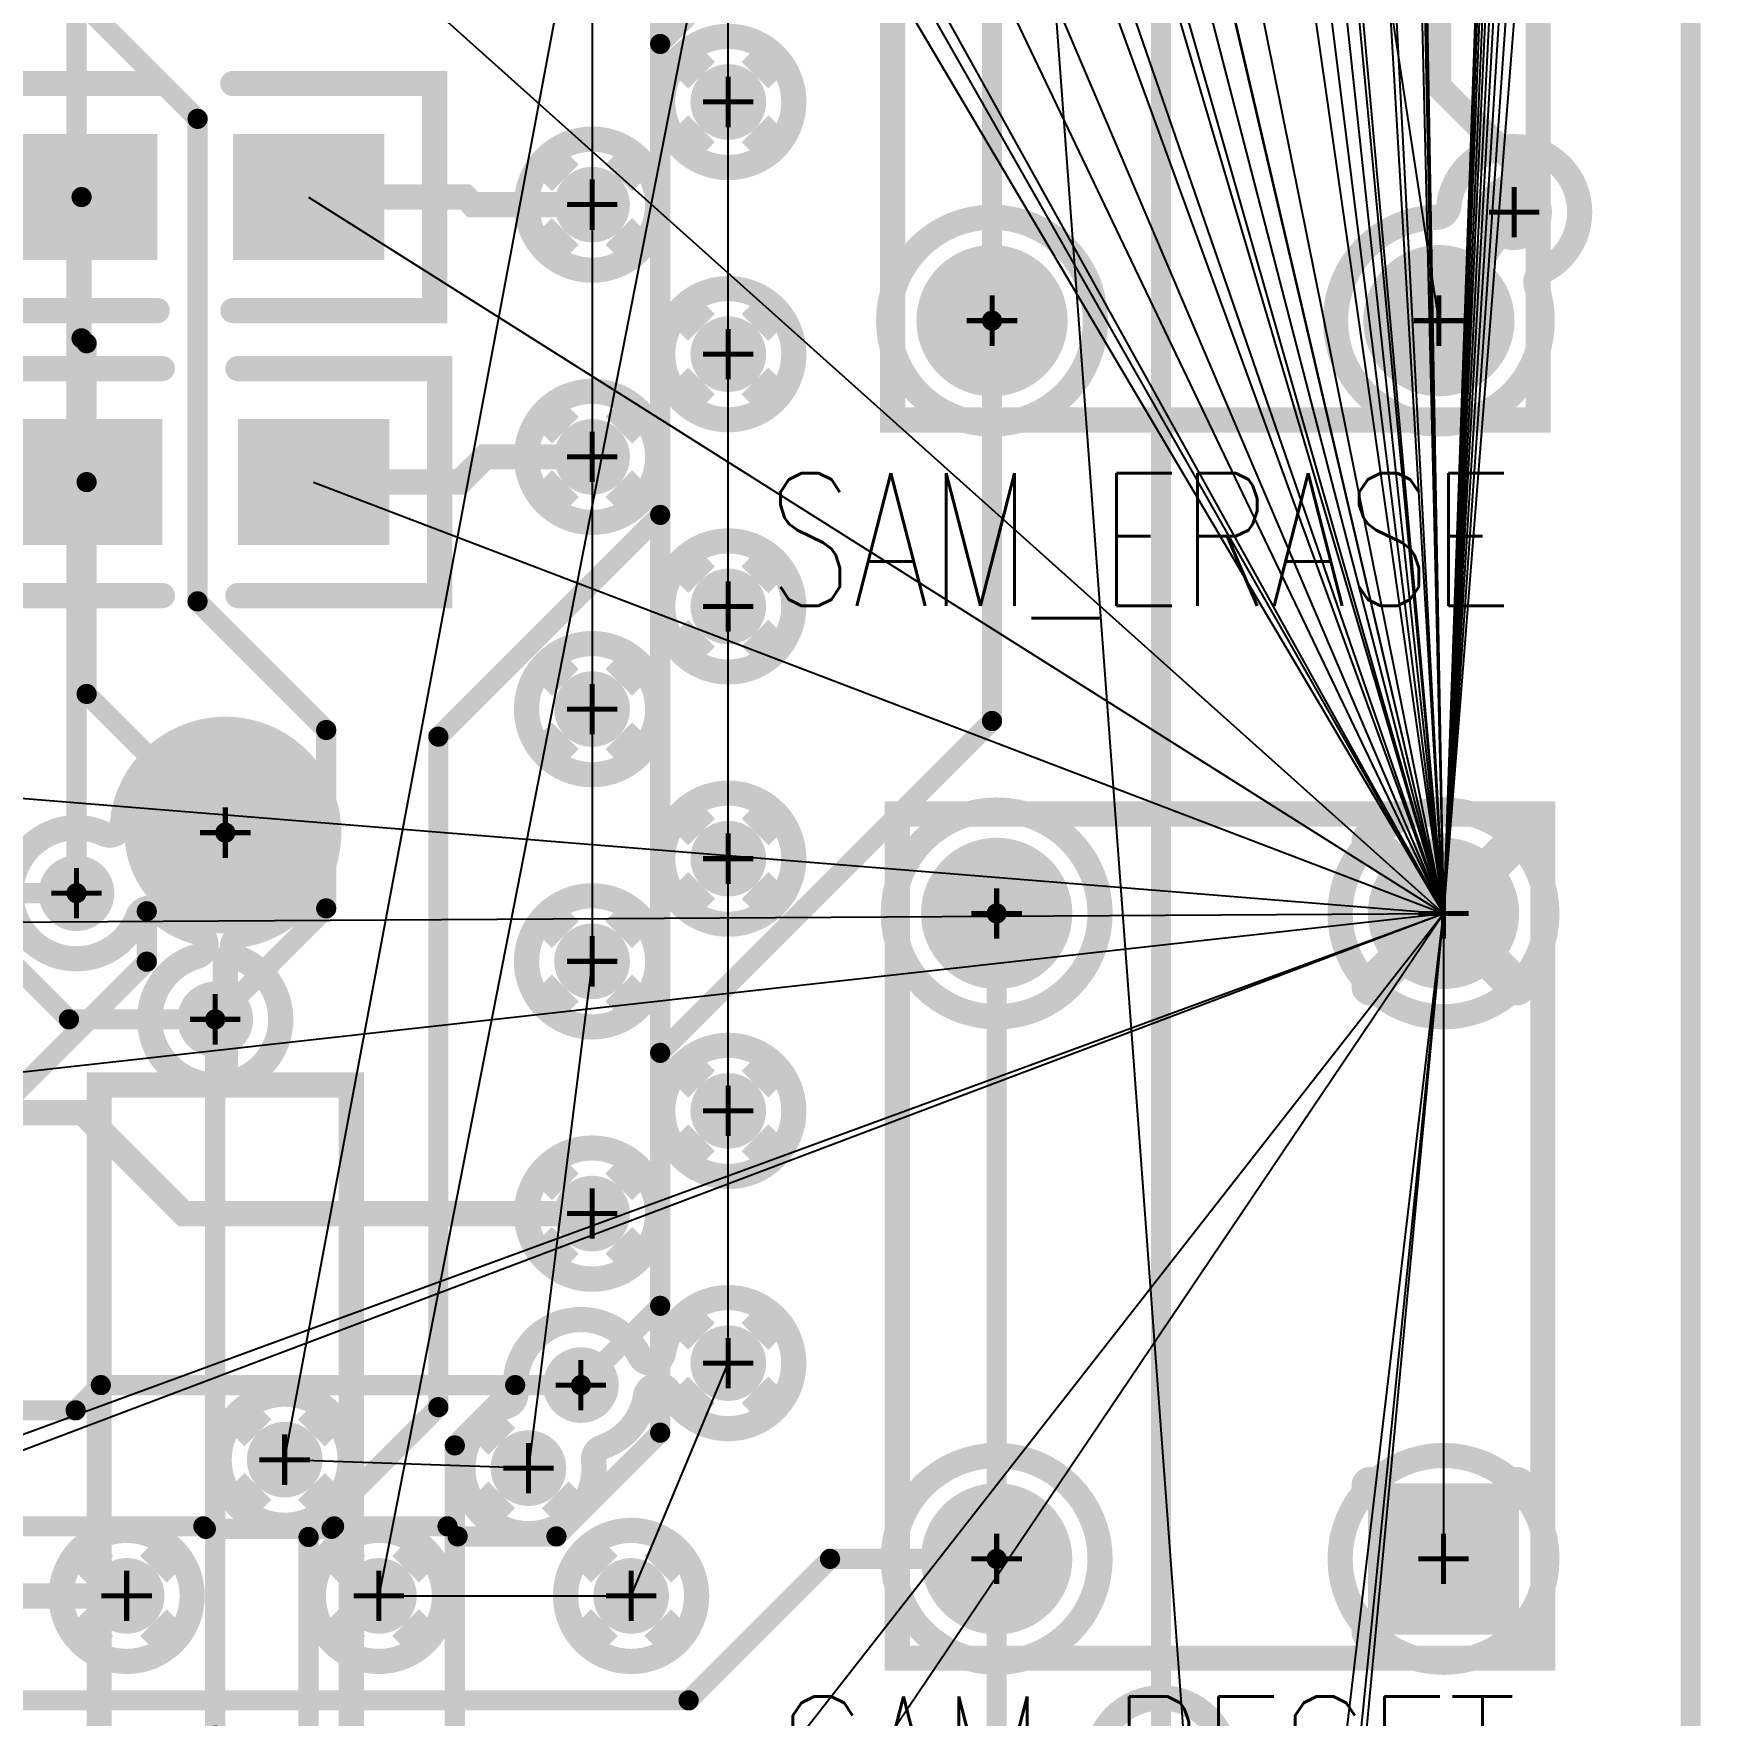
# Model space of a CAD drawing. Extents: x 17995 to 21002, y 17295 to 24095.
# Drawn here: x 19198 to 19864, y 18314 to 18981 of the extents above; entities that cross this region are included whole.
import ezdxf

# ---------------------------------------------------------------- set-up
doc = ezdxf.new("R2010")
doc.units = 0
for name, pattern in [('SIG_0', [2, 1, 1]), ('SIG_1', [2, 1, 1]), ('SIG_100', [2, 1, 1]), ('SIG_101', [2, 1, 1]), ('SIG_102', [2, 1, 1]), ('SIG_104', [2, 1, 1]), ('SIG_2', [2, 1, 1]), ('SIG_50', [2, 1, 1]), ('SIG_66', [2, 1, 1]), ('SIG_67', [2, 1, 1]), ('SIG_71', [2, 1, 1]), ('SIG_73', [2, 1, 1])]:
    doc.linetypes.add(name, pattern=pattern)
for name, color, linetype in [('DRIL_PLTE_THRU_01', 176, 'CONTINUOUS'), ('DRIL_PLTE_THRU_02', 96, 'CONTINUOUS'), ('DRIL_PLTE_THRU_04', 16, 'CONTINUOUS'), ('DRIL_SYMBOL', 183, 'CONTINUOUS'), ('LINK_00', 254, 'CONTINUOUS'), ('PADS_BOT', 1, 'CONTINUOUS'), ('PADS_INNER', 5, 'CONTINUOUS'), ('PADS_TOP', 5, 'CONTINUOUS'), ('PADS_XR_25', 253, 'CONTINUOUS'), ('PART_NAME_01', 254, 'CONTINUOUS'), ('PART_NAME_26', 254, 'CONTINUOUS'), ('PART_TOP_2DLINE_00', 254, 'CONTINUOUS'), ('PART_TOP_2DLINE_26', 254, 'CONTINUOUS'), ('POUR_PADTHERM_02', 3, 'CONTINUOUS'), ('POUR_VIATHERM_02', 3, 'CONTINUOUS'), ('POUR_VOID_02', 3, 'CONTINUOUS'), ('TRACE_01', 5, 'CONTINUOUS'), ('TRACE_04', 1, 'CONTINUOUS'), ('VIAPTS', 254, 'CONTINUOUS')]:
    doc.layers.add(name, color=color, linetype=linetype)
doc.styles.add('W10', font='simplex', dxfattribs={"width": 0.75})

# ---------------------------------------------------------------- blocks, each defined once
blk = doc.blocks.new('POUR_VOID_470')
at = {"layer": 'POUR_VOID_02', "const_width": 10}
blk.add_lwpolyline([(1280.95, 623.59, 0.365135), (1276.8, 618.67, 0.303939), (1279.9, 614.04, -5.886813), (1262.75, 614.97, 0.752598), (1262.73, 624.58, -0.108257), (1247.28, 632.9, 0.521103), (1239.34, 630.86, -2.557914), (1226.05, 663.53, 0.521104), (1233.16, 667.62, -2.031674)], format="xyb", close=True, dxfattribs=at)
blk = doc.blocks.new('POUR_VOID_469')
at = {"layer": 'POUR_VOID_02', "const_width": 10}
blk.add_lwpolyline([(1208.89, 361.42, 1), (1260.89, 361.42, 1)], format="xyb", close=True, dxfattribs=at)
blk = doc.blocks.new('POUR_VOID_468')
at = {"layer": 'POUR_VOID_02', "const_width": 10}
blk.add_lwpolyline([(1271.53, 415.42, 1), (1323.53, 415.42, 1)], format="xyb", close=True, dxfattribs=at)
blk = doc.blocks.new('POUR_VOID_466')
at = {"layer": 'POUR_VOID_02', "const_width": 10}
blk.add_lwpolyline([(1308.89, 361.42, 1), (1360.89, 361.42, 1)], format="xyb", close=True, dxfattribs=at)
blk = doc.blocks.new('POUR_VOID_458')
at = {"layer": 'POUR_VOID_02', "const_width": 10}
blk.add_lwpolyline([(1393.42, 912.99, 1), (1445.42, 912.99, 1)], format="xyb", close=True, dxfattribs=at)
blk = doc.blocks.new('POUR_VOID_457')
at = {"layer": 'POUR_VOID_02', "const_width": 10}
blk.add_lwpolyline([(1393.42, 812.99, 1), (1445.42, 812.99, 1)], format="xyb", close=True, dxfattribs=at)
blk = doc.blocks.new('POUR_VOID_456')
at = {"layer": 'POUR_VOID_02', "const_width": 10}
blk.add_lwpolyline([(1393.42, 712.99, 1), (1445.42, 712.99, 1)], format="xyb", close=True, dxfattribs=at)
blk = doc.blocks.new('POUR_VOID_455')
at = {"layer": 'POUR_VOID_02', "const_width": 10}
blk.add_lwpolyline([(1393.42, 612.99, 1), (1445.42, 612.99, 1)], format="xyb", close=True, dxfattribs=at)
blk = doc.blocks.new('POUR_VOID_454')
at = {"layer": 'POUR_VOID_02', "const_width": 10}
blk.add_lwpolyline([(1393.42, 512.99, 1), (1445.42, 512.99, 1)], format="xyb", close=True, dxfattribs=at)
blk = doc.blocks.new('POUR_VOID_443')
at = {"layer": 'POUR_VOID_02', "const_width": 10}
blk.add_lwpolyline([(1447.42, 953.7, 1), (1499.42, 953.7, 1)], format="xyb", close=True, dxfattribs=at)
blk = doc.blocks.new('POUR_VOID_442')
at = {"layer": 'POUR_VOID_02', "const_width": 10}
blk.add_lwpolyline([(1447.42, 853.7, 1), (1499.42, 853.7, 1)], format="xyb", close=True, dxfattribs=at)
blk = doc.blocks.new('POUR_VOID_441')
at = {"layer": 'POUR_VOID_02', "const_width": 10}
blk.add_lwpolyline([(1447.42, 753.7, 1), (1499.42, 753.7, 1)], format="xyb", close=True, dxfattribs=at)
blk = doc.blocks.new('POUR_VOID_440')
at = {"layer": 'POUR_VOID_02', "const_width": 10}
blk.add_lwpolyline([(1447.42, 653.7, 1), (1499.42, 653.7, 1)], format="xyb", close=True, dxfattribs=at)
blk = doc.blocks.new('POUR_VOID_439')
at = {"layer": 'POUR_VOID_02', "const_width": 10}
blk.add_lwpolyline([(1447.42, 553.7, 1), (1499.42, 553.7, 1)], format="xyb", close=True, dxfattribs=at)
blk = doc.blocks.new('POUR_VOID_438')
at = {"layer": 'POUR_VOID_02', "const_width": 10}
blk.add_lwpolyline([(1450.08, 442.23, 0.730379), (1440.66, 440.82, -0.277225), (1423.37, 420.38, 0.353356), (1420.01, 415.07, -0.028898), (1420.19, 412.08), (1420.19, 412.08, -1.946278), (1385.82, 436.69, 0.353356), (1389.17, 442, -0.028898), (1389, 445), (1389, 445, -0.794147), (1438.33, 456.47, 0.730381), (1447.75, 457.87, -6.417836)], format="xyb", close=True, dxfattribs=at)
blk = doc.blocks.new('POUR_VOID_436')
at = {"layer": 'POUR_VOID_02', "const_width": 10}
blk.add_lwpolyline([(1408.89, 361.42, 1), (1460.89, 361.42, 1)], format="xyb", close=True, dxfattribs=at)
blk = doc.blocks.new('POUR_VOID_425')
at = {"layer": 'POUR_VOID_02', "const_width": 10}
blk.add_lwpolyline([(1537, 867, 1), (1619, 867, 1)], format="xyb", close=True, dxfattribs=at)
blk = doc.blocks.new('POUR_VOID_424')
at = {"layer": 'POUR_VOID_02', "const_width": 10}
blk.add_lwpolyline([(1538.83, 632, 1), (1620.83, 632, 1)], format="xyb", close=True, dxfattribs=at)
blk = doc.blocks.new('POUR_VOID_423')
at = {"layer": 'POUR_VOID_02', "const_width": 10}
blk.add_lwpolyline([(1538.83, 376.09, 1), (1620.83, 376.09, 1)], format="xyb", close=True, dxfattribs=at)
blk = doc.blocks.new('POUR_VOID_422')
at = {"layer": 'POUR_VOID_02', "const_width": 10}
blk.add_lwpolyline([(1619, 295, 1), (1671, 295, 1)], format="xyb", close=True, dxfattribs=at)
blk = doc.blocks.new('POUR_VOID_408')
at = {"layer": 'POUR_VOID_02', "const_width": 10}
blk.add_lwpolyline([(1811, 910), (1811, 910, -0.286629), (1796.41, 886.64, 0.379841), (1793.88, 880.5, -3.075307), (1754.26, 907.99, 0.379841), (1759.12, 912.51, -0.952847)], format="xyb", close=True, dxfattribs=at)
blk = doc.blocks.new('POUR_VOID_407')
at = {"layer": 'POUR_VOID_02', "const_width": 10}
blk.add_lwpolyline([(1716, 632, 1), (1798, 632, 1)], format="xyb", close=True, dxfattribs=at)
blk = doc.blocks.new('POUR_VOID_406')
at = {"layer": 'POUR_VOID_02', "const_width": 10}
blk.add_lwpolyline([(1716, 376.09, 1), (1798, 376.09, 1)], format="xyb", close=True, dxfattribs=at)
blk = doc.blocks.new('POUR_OUTLINE_404')
for name in ['POUR_VOID_443', 'POUR_VOID_458', 'POUR_VOID_408', 'POUR_VOID_425', 'POUR_VOID_442', 'POUR_VOID_457', 'POUR_VOID_441', 'POUR_VOID_456', 'POUR_VOID_470', 'POUR_VOID_440', 'POUR_VOID_424', 'POUR_VOID_407', 'POUR_VOID_455', 'POUR_VOID_439', 'POUR_VOID_454', 'POUR_VOID_438', 'POUR_VOID_468', 'POUR_VOID_423', 'POUR_VOID_406', 'POUR_VOID_469', 'POUR_VOID_466', 'POUR_VOID_436', 'POUR_VOID_422']:
    blk.add_blockref(name, (0, 0))
blk = doc.blocks.new('POUR_VIATHERM_755')
at = {"layer": 'POUR_VIATHERM_02', "const_width": 15}
for points in [[(1455.03, 972.08), (1462.81, 964.3)], [(1491.8, 972.08), (1484.02, 964.3)], [(1455.03, 935.31), (1462.81, 943.09)], [(1491.8, 935.31), (1484.02, 943.09)]]:
    blk.add_lwpolyline(points, dxfattribs=at)
blk = doc.blocks.new('POUR_VIATHERM_756')
at = {"layer": 'POUR_VIATHERM_02', "const_width": 15}
for points in [[(1455.03, 872.08), (1462.81, 864.3)], [(1491.8, 872.08), (1484.02, 864.3)], [(1455.03, 835.31), (1462.81, 843.09)], [(1491.8, 835.31), (1484.02, 843.09)]]:
    blk.add_lwpolyline(points, dxfattribs=at)
blk = doc.blocks.new('POUR_VIATHERM_757')
at = {"layer": 'POUR_VIATHERM_02', "const_width": 15}
for points in [[(1455.03, 772.08), (1462.81, 764.3)], [(1491.8, 772.08), (1484.02, 764.3)], [(1455.03, 735.31), (1462.81, 743.09)], [(1491.8, 735.31), (1484.02, 743.09)]]:
    blk.add_lwpolyline(points, dxfattribs=at)
blk = doc.blocks.new('POUR_VIATHERM_758')
at = {"layer": 'POUR_VIATHERM_02', "const_width": 15}
for points in [[(1455.03, 672.08), (1462.81, 664.3)], [(1491.8, 672.08), (1484.02, 664.3)], [(1455.03, 635.31), (1462.81, 643.09)], [(1491.8, 635.31), (1484.02, 643.09)]]:
    blk.add_lwpolyline(points, dxfattribs=at)
blk = doc.blocks.new('POUR_VIATHERM_759')
at = {"layer": 'POUR_VIATHERM_02', "const_width": 15}
for points in [[(1455.03, 572.08), (1462.81, 564.3)], [(1491.8, 572.08), (1484.02, 564.3)], [(1455.03, 535.31), (1462.81, 543.09)], [(1491.8, 535.31), (1484.02, 543.09)]]:
    blk.add_lwpolyline(points, dxfattribs=at)
blk = doc.blocks.new('POUR_VIATHERM_760')
at = {"layer": 'POUR_VIATHERM_02', "const_width": 15}
for points in [[(1455.03, 472.08), (1462.81, 464.3)], [(1491.8, 472.08), (1484.02, 464.3)], [(1455.03, 435.31), (1462.81, 443.09)], [(1491.8, 435.31), (1484.02, 443.09)]]:
    blk.add_lwpolyline(points, dxfattribs=at)
blk = doc.blocks.new('POUR_VIATHERM_761')
at = {"layer": 'POUR_VIATHERM_02', "const_width": 15}
for points in [[(1416.5, 379.8), (1424.28, 372.02)], [(1453.27, 379.8), (1445.5, 372.02)], [(1416.5, 343.03), (1424.28, 350.81)], [(1453.27, 343.03), (1445.5, 350.81)]]:
    blk.add_lwpolyline(points, dxfattribs=at)
blk = doc.blocks.new('POUR_VIATHERM_762')
at = {"layer": 'POUR_VIATHERM_02', "const_width": 15}
for points in [[(1316.5, 379.8), (1324.28, 372.02)], [(1353.27, 379.8), (1345.5, 372.02)], [(1316.5, 343.03), (1324.28, 350.81)], [(1353.27, 343.03), (1345.5, 350.81)]]:
    blk.add_lwpolyline(points, dxfattribs=at)
blk = doc.blocks.new('POUR_VIATHERM_766')
at = {"layer": 'POUR_VIATHERM_02', "const_width": 15}
for points in [[(1279.14, 433.8), (1286.92, 426.02)], [(1315.91, 433.8), (1308.13, 426.02)], [(1279.14, 397.03), (1286.92, 404.81)], [(1315.91, 397.03), (1308.13, 404.81)]]:
    blk.add_lwpolyline(points, dxfattribs=at)
blk = doc.blocks.new('POUR_VIATHERM_767')
at = {"layer": 'POUR_VIATHERM_02', "const_width": 15}
for points in [[(1375.8, 430.46), (1383.58, 422.68)], [(1375.8, 393.69), (1383.58, 401.47)], [(1412.57, 393.69), (1404.79, 401.47)]]:
    blk.add_lwpolyline(points, dxfattribs=at)
blk = doc.blocks.new('POUR_VIATHERM_768')
at = {"layer": 'POUR_VIATHERM_02', "const_width": 15}
for points in [[(1401.03, 631.38), (1408.81, 623.6)], [(1437.8, 631.38), (1430.02, 623.6)], [(1401.03, 594.61), (1408.81, 602.39)], [(1437.8, 594.61), (1430.02, 602.39)]]:
    blk.add_lwpolyline(points, dxfattribs=at)
blk = doc.blocks.new('POUR_VIATHERM_769')
at = {"layer": 'POUR_VIATHERM_02', "const_width": 15}
for points in [[(1401.03, 731.38), (1408.81, 723.6)], [(1437.8, 731.38), (1430.02, 723.6)], [(1401.03, 694.61), (1408.81, 702.39)], [(1437.8, 694.61), (1430.02, 702.39)]]:
    blk.add_lwpolyline(points, dxfattribs=at)
blk = doc.blocks.new('POUR_VIATHERM_801')
at = {"layer": 'POUR_VIATHERM_02', "const_width": 15}
for points in [[(1401.03, 931.38), (1408.81, 923.6)], [(1437.8, 931.38), (1430.02, 923.6)], [(1401.03, 894.61), (1408.81, 902.39)], [(1437.8, 894.61), (1430.02, 902.39)]]:
    blk.add_lwpolyline(points, dxfattribs=at)
blk = doc.blocks.new('POUR_VIATHERM_805')
at = {"layer": 'POUR_VIATHERM_02', "const_width": 15}
for points in [[(1401.03, 831.38), (1408.81, 823.6)], [(1437.8, 831.38), (1430.02, 823.6)], [(1401.03, 794.61), (1408.81, 802.39)], [(1437.8, 794.61), (1430.02, 802.39)]]:
    blk.add_lwpolyline(points, dxfattribs=at)
blk = doc.blocks.new('POUR_PADTHERM_812')
at = {"layer": 'POUR_PADTHERM_02', "const_width": 7.5}
for points in [[(1725.36, 658.34), (1733.14, 650.56, 1), (1738.44, 655.86), (1730.66, 663.64, 1), (1725.36, 658.34)], [(1783.34, 663.64), (1775.56, 655.86, 1), (1780.86, 650.56), (1788.64, 658.34, 1), (1783.34, 663.64)], [(1730.66, 600.36), (1738.44, 608.14, 1), (1733.14, 613.44), (1725.36, 605.66, 1), (1730.66, 600.36)], [(1788.64, 605.66), (1780.86, 613.44, 1), (1775.56, 608.14), (1783.34, 600.36, 1), (1788.64, 605.66)]]:
    blk.add_lwpolyline(points, format="xyb", dxfattribs=at)
blk = doc.blocks.new('POUR_PADTHERM_830')
at = {"layer": 'POUR_PADTHERM_02', "const_width": 7.5}
for points in [[(1725.36, 402.43), (1733.14, 394.66, 1), (1738.44, 399.96), (1730.66, 407.74, 1), (1725.36, 402.43)], [(1783.34, 407.74), (1775.56, 399.96, 1), (1780.86, 394.66), (1788.64, 402.43, 1), (1783.34, 407.74)], [(1730.66, 344.45), (1738.44, 352.23, 1), (1733.14, 357.53), (1725.36, 349.75, 1), (1730.66, 344.45)], [(1788.64, 349.75), (1780.86, 357.53, 1), (1775.56, 352.23), (1783.34, 344.45, 1), (1788.64, 349.75)]]:
    blk.add_lwpolyline(points, format="xyb", dxfattribs=at)
blk = doc.blocks.new('POUR_VIATHERM_831')
at = {"layer": 'POUR_VIATHERM_02', "const_width": 15}
for points in [[(1401.03, 531.38), (1408.81, 523.6)], [(1437.8, 531.38), (1430.02, 523.6)], [(1401.03, 494.61), (1408.81, 502.39)], [(1437.8, 494.61), (1430.02, 502.39)]]:
    blk.add_lwpolyline(points, dxfattribs=at)
blk = doc.blocks.new('POUR_VIATHERM_832')
at = {"layer": 'POUR_VIATHERM_02', "const_width": 15}
for points in [[(1216.5, 379.8), (1224.28, 372.02)], [(1253.27, 379.8), (1245.5, 372.02)], [(1216.5, 343.03), (1224.28, 350.81)], [(1253.27, 343.03), (1245.5, 350.81)]]:
    blk.add_lwpolyline(points, dxfattribs=at)
blk = doc.blocks.new('POUR_HEADER_0')
for name in ['POUR_OUTLINE_404', 'POUR_VIATHERM_755', 'POUR_VIATHERM_801', 'POUR_VIATHERM_756', 'POUR_VIATHERM_805', 'POUR_VIATHERM_757', 'POUR_VIATHERM_769', 'POUR_VIATHERM_758', 'POUR_PADTHERM_812', 'POUR_VIATHERM_768', 'POUR_VIATHERM_759', 'POUR_VIATHERM_831', 'POUR_VIATHERM_760', 'POUR_VIATHERM_766', 'POUR_VIATHERM_767', 'POUR_PADTHERM_830', 'POUR_VIATHERM_832', 'POUR_VIATHERM_762', 'POUR_VIATHERM_761']:
    blk.add_blockref(name, (-20, -5683))
blk = doc.blocks.new('SMOOTH_10')
at = {"const_width": 5}
blk.add_lwpolyline([(-2.5, 0, 1), (2.5, 0, 1)], format="xyb", close=True, dxfattribs=at)
blk = doc.blocks.new('PART_BODY_TOP_10')
at = {"layer": 'PART_TOP_2DLINE_26', "const_width": 10}
blk.add_lwpolyline([(-39.37, 295.28), (216.54, 295.28), (216.54, -39.37), (-39.37, -39.37)], close=True, dxfattribs=at)
at = {"layer": 'PART_TOP_2DLINE_26'}
for p in [(-39.37, 295.28), (216.54, 295.28), (-39.37, -39.37), (216.54, -39.37)]:
    blk.add_blockref('SMOOTH_10', p, dxfattribs=at)
blk = doc.blocks.new('DRIL_SYMBOL_35')
at = {"layer": 'DRIL_SYMBOL', "const_width": 2}
for points in [[(0, -10), (0, 10)], [(-10, 0), (10, 0)]]:
    blk.add_lwpolyline(points, dxfattribs=at)
blk = doc.blocks.new('DRIL_HOLE_35')
at = {"const_width": 17.5}
blk.add_lwpolyline([(-8.75, 0, 1), (8.75, 0, 1)], format="xyb", close=True, dxfattribs=at)
blk.add_blockref('DRIL_SYMBOL_35', (0, 0))
blk = doc.blocks.new('PAD_2')
at = {"const_width": 30}
blk.add_lwpolyline([(0, -15, 1), (0, 15, 1)], format="xyb", close=True, dxfattribs=at)
blk = doc.blocks.new('STK_TOP_9')
at = {"layer": 'DRIL_PLTE_THRU_01'}
blk.add_blockref('DRIL_HOLE_35', (0, 0), dxfattribs=at)
at = {"layer": 'DRIL_PLTE_THRU_02'}
blk.add_blockref('DRIL_HOLE_35', (0, 0), dxfattribs=at)
at = {"layer": 'DRIL_PLTE_THRU_04'}
blk.add_blockref('DRIL_HOLE_35', (0, 0), dxfattribs=at)
at = {"layer": 'PADS_BOT'}
blk.add_blockref('PAD_2', (0, 0), dxfattribs=at)
at = {"layer": 'PADS_INNER'}
blk.add_blockref('PAD_2', (0, 0), dxfattribs=at)
at = {"layer": 'PADS_TOP'}
blk.add_blockref('PAD_2', (0, 0), dxfattribs=at)
blk = doc.blocks.new('PAD_3')
at = {"const_width": 60}
blk.add_lwpolyline([(-30, 0), (30, 0)], dxfattribs=at)
blk = doc.blocks.new('STK_TOP_10')
at = {"layer": 'DRIL_PLTE_THRU_01'}
blk.add_blockref('DRIL_HOLE_35', (0, 0), dxfattribs=at)
at = {"layer": 'DRIL_PLTE_THRU_02'}
blk.add_blockref('DRIL_HOLE_35', (0, 0), dxfattribs=at)
at = {"layer": 'DRIL_PLTE_THRU_04'}
blk.add_blockref('DRIL_HOLE_35', (0, 0), dxfattribs=at)
at = {"layer": 'PADS_BOT'}
blk.add_blockref('PAD_2', (0, 0), dxfattribs=at)
at = {"layer": 'PADS_INNER'}
blk.add_blockref('PAD_2', (0, 0), dxfattribs=at)
at = {"layer": 'PADS_TOP'}
blk.add_blockref('PAD_3', (0, 0), dxfattribs=at)
blk = doc.blocks.new('SYM_TOP_12')
for name, p in [('PART_BODY_TOP_10', (0, 0)), ('STK_TOP_10', (0, 255.91)), ('STK_TOP_9', (177.17, 255.91)), ('STK_TOP_9', (0, 0)), ('STK_TOP_9', (177.17, 0))]:
    blk.add_blockref(name, p)
blk = doc.blocks.new('PART_TOP_1')
blk.add_blockref('SYM_TOP_12', (0, 0))
at = {"layer": 'PART_NAME_26', "style": 'W10', "width": 0.75}
blk.add_text('SAM_RESET', height=52.5, rotation=180, dxfattribs=at).set_placement((263, 363))
blk = doc.blocks.new('PART_TOP_2')
blk.add_blockref('SYM_TOP_12', (0, 0))
at = {"layer": 'PART_NAME_26', "style": 'W10', "width": 0.75}
blk.add_text('SAM_ERASE', height=52.5, dxfattribs=at).set_placement((-89, -113))
blk = doc.blocks.new('PART_BODY_TOP_1')
at = {"layer": 'PART_TOP_2DLINE_26', "const_width": 10}
for points in [[(-15, 45), (-95, 45), (-95, -45), (-15, -45)], [(15, 45), (95, 45), (95, -45), (15, -45)]]:
    blk.add_lwpolyline(points, dxfattribs=at)
at = {"layer": 'PART_TOP_2DLINE_26'}
for p in [(-95, 45), (-15, 45), (15, 45), (95, 45), (-95, -45), (-15, -45), (15, -45), (95, -45)]:
    blk.add_blockref('SMOOTH_10', p, dxfattribs=at)
blk = doc.blocks.new('DRIL_HOLE_0')
blk.add_lwpolyline([(0, 0, 1), (0, 0, 1)], format="xyb", close=True)
blk = doc.blocks.new('PAD_0')
blk.add_lwpolyline([(0, 0, 1), (0, 0, 1)], format="xyb", close=True)
blk = doc.blocks.new('PAD_4')
at = {"const_width": 50}
blk.add_lwpolyline([(-30, 0), (30, 0)], dxfattribs=at)
blk = doc.blocks.new('STK_TOP_4')
at = {"layer": 'DRIL_PLTE_THRU_01'}
blk.add_blockref('DRIL_HOLE_0', (0, 0), dxfattribs=at)
at = {"layer": 'DRIL_PLTE_THRU_02'}
blk.add_blockref('DRIL_HOLE_0', (0, 0), dxfattribs=at)
at = {"layer": 'DRIL_PLTE_THRU_04'}
blk.add_blockref('DRIL_HOLE_0', (0, 0), dxfattribs=at)
at = {"layer": 'PADS_BOT'}
blk.add_blockref('PAD_0', (0, 0), dxfattribs=at)
at = {"layer": 'PADS_INNER'}
blk.add_blockref('PAD_0', (0, 0), dxfattribs=at)
at = {"layer": 'PADS_TOP'}
blk.add_blockref('PAD_4', (0, 0), dxfattribs=at)
blk = doc.blocks.new('SYM_TOP_3')
for name, p in [('PART_BODY_TOP_1', (0, 0)), ('STK_TOP_4', (-45, 0)), ('STK_TOP_4', (45, 0))]:
    blk.add_blockref(name, p)
blk = doc.blocks.new('PART_TOP_17')
blk.add_blockref('SYM_TOP_3', (0, 0))
at = {"layer": 'PART_NAME_26', "style": 'W10', "width": 0.75}
blk.add_text('C13', height=70, dxfattribs=at).set_placement((-239, -38))
blk = doc.blocks.new('PART_TOP_33')
blk.add_blockref('SYM_TOP_3', (0, 0))
at = {"layer": 'PART_NAME_26', "style": 'W10', "width": 0.75}
blk.add_text('C14', height=70, dxfattribs=at).set_placement((-237, -40))
blk = doc.blocks.new('PART_BODY_TOP_16')
at = {"layer": 'PART_TOP_2DLINE_00', "const_width": 10}
blk.add_lwpolyline([(100, -50), (100, 50), (400, 50), (400, -50)], close=True, dxfattribs=at)
for points in [[(100, 0), (50, 0)], [(400, 0), (450, 0)]]:
    blk.add_lwpolyline(points, dxfattribs=at)
at = {"layer": 'PART_TOP_2DLINE_00'}
for p in [(100, 50), (400, 50), (50, 0), (100, 0), (400, 0), (450, 0), (100, -50), (400, -50)]:
    blk.add_blockref('SMOOTH_10', p, dxfattribs=at)
blk = doc.blocks.new('DRIL_SYMBOL_37')
at = {"layer": 'DRIL_SYMBOL', "const_width": 2}
for points in [[(0, -10), (0, 10)], [(-10, 0), (10, 0)]]:
    blk.add_lwpolyline(points, dxfattribs=at)
blk = doc.blocks.new('DRIL_HOLE_37')
at = {"const_width": 18.5}
blk.add_lwpolyline([(-9.25, 0, 1), (9.25, 0, 1)], format="xyb", close=True, dxfattribs=at)
blk.add_blockref('DRIL_SYMBOL_37', (0, 0))
blk = doc.blocks.new('PAD_9')
at = {"const_width": 40}
blk.add_lwpolyline([(0, -20, 1), (0, 20, 1)], format="xyb", close=True, dxfattribs=at)
blk = doc.blocks.new('STK_TOP_5')
at = {"layer": 'DRIL_PLTE_THRU_01'}
blk.add_blockref('DRIL_HOLE_37', (0, 0), dxfattribs=at)
at = {"layer": 'DRIL_PLTE_THRU_02'}
blk.add_blockref('DRIL_HOLE_37', (0, 0), dxfattribs=at)
at = {"layer": 'DRIL_PLTE_THRU_04'}
blk.add_blockref('DRIL_HOLE_37', (0, 0), dxfattribs=at)
at = {"layer": 'PADS_BOT'}
blk.add_blockref('PAD_2', (0, 0), dxfattribs=at)
at = {"layer": 'PADS_INNER'}
blk.add_blockref('PAD_2', (0, 0), dxfattribs=at)
at = {"layer": 'PADS_TOP'}
blk.add_blockref('PAD_2', (0, 0), dxfattribs=at)
at = {"layer": 'PADS_XR_25'}
blk.add_blockref('PAD_9', (0, 0), dxfattribs=at)
blk = doc.blocks.new('SYM_TOP_18')
for name, p in [('PART_BODY_TOP_16', (0, 0)), ('STK_TOP_5', (0, 0)), ('STK_TOP_5', (500, 0))]:
    blk.add_blockref(name, p)
blk = doc.blocks.new('PART_TOP_36')
blk.add_blockref('SYM_TOP_18', (0, 0))
at = {"layer": 'PART_NAME_01', "style": 'W10', "width": 0.75}
blk.add_text('L1', height=70, dxfattribs=at).set_placement((230, 108))
blk = doc.blocks.new('SMOOTH_8')
at = {"const_width": 4}
blk.add_lwpolyline([(-2, 0, 1), (2, 0, 1)], format="xyb", close=True, dxfattribs=at)
blk = doc.blocks.new('TRACE_742')
at = {"layer": 'TRACE_01', "linetype": 'SIG_0', "const_width": 8}
blk.add_lwpolyline([(18985.39, 18388.42), (19004.21, 18388.42), (19024, 18395), (19047.14, 18395), (19053.14, 18389), (19265.28, 18389), (19266.28, 18388), (19316.13, 18388), (19317.13, 18389), (19362.1, 18389), (19366.1, 18385), (19405.29, 18385), (19446.42, 18426.12), (19446.42, 19185.58)], dxfattribs=at)
at = {"layer": 'TRACE_01'}
for p in [(19446.42, 18426.12), (19265.28, 18389), (19266.28, 18388), (19316.13, 18388), (19317.13, 18389), (19362.1, 18389), (19366.1, 18385), (19405.29, 18385)]:
    blk.add_blockref('SMOOTH_8', p, dxfattribs=at)
blk = doc.blocks.new('TRACE_36')
at = {"layer": 'TRACE_01', "linetype": 'SIG_1', "const_width": 10}
blk.add_lwpolyline([(19307, 18916), (19369.2, 18916), (19372.21, 18912.99), (19419.42, 18912.99)], dxfattribs=at)
at = {"layer": 'TRACE_01'}
for p in [(19307, 18916), (19369.2, 18916), (19372.21, 18912.99), (19419.42, 18912.99)]:
    blk.add_blockref('SMOOTH_10', p, dxfattribs=at)
blk = doc.blocks.new('TRACE_40')
at = {"layer": 'TRACE_01', "linetype": 'SIG_1', "const_width": 10}
blk.add_lwpolyline([(19309, 18803), (19367, 18803), (19376.99, 18812.99), (19419.42, 18812.99)], dxfattribs=at)
at = {"layer": 'TRACE_01'}
for p in [(19376.99, 18812.99), (19419.42, 18812.99), (19309, 18803), (19367, 18803)]:
    blk.add_blockref('SMOOTH_10', p, dxfattribs=at)
blk = doc.blocks.new('TRACE_326')
at = {"layer": 'TRACE_01', "linetype": 'SIG_1', "const_width": 10}
blk.add_lwpolyline([(18985.39, 18545.9), (19016.01, 18545.9), (19023.11, 18553), (19217.5, 18553), (19257.51, 18512.99), (19419.42, 18512.99)], dxfattribs=at)
at = {"layer": 'TRACE_01'}
for p in [(19023.11, 18553), (19217.5, 18553), (18985.39, 18545.9), (19016.01, 18545.9), (19257.51, 18512.99), (19419.42, 18512.99)]:
    blk.add_blockref('SMOOTH_10', p, dxfattribs=at)
blk = doc.blocks.new('TRACE_398')
at = {"layer": 'TRACE_01', "linetype": 'SIG_1', "const_width": 10}
blk.add_lwpolyline([(18985.39, 18349.05), (19015.71, 18349.05), (19023.76, 18341), (19061.32, 18341), (19081.74, 18361.42), (19234.89, 18361.42)], dxfattribs=at)
at = {"layer": 'TRACE_01'}
for p in [(19081.74, 18361.42), (19234.89, 18361.42), (18985.39, 18349.05), (19015.71, 18349.05), (19023.76, 18341), (19061.32, 18341)]:
    blk.add_blockref('SMOOTH_10', p, dxfattribs=at)
blk = doc.blocks.new('TRACE_300')
at = {"layer": 'TRACE_01', "linetype": 'SIG_2', "const_width": 8}
blk.add_lwpolyline([(18985.39, 18329.36), (19008.03, 18329.36), (19077.39, 18260), (19234.57, 18260), (19314, 18180.57), (19314, 18098)], dxfattribs=at)
at = {"layer": 'TRACE_01'}
for p in [(18985.39, 18329.36), (19008.03, 18329.36), (19077.39, 18260), (19234.57, 18260), (19314, 18180.57), (19314, 18098)]:
    blk.add_blockref('SMOOTH_8', p, dxfattribs=at)
blk = doc.blocks.new('TRACE_490')
at = {"layer": 'TRACE_01', "linetype": 'SIG_50', "const_width": 8}
blk.add_lwpolyline([(19095, 18320), (19457.7, 18320), (19513.79, 18376.09), (19579.83, 18376.09)], dxfattribs=at)
at = {"layer": 'TRACE_01'}
for p in [(19513.79, 18376.09), (19579.83, 18376.09), (19095, 18320), (19457.7, 18320)]:
    blk.add_blockref('SMOOTH_8', p, dxfattribs=at)
blk = doc.blocks.new('TRACE_774')
at = {"layer": 'TRACE_04', "linetype": 'SIG_50', "const_width": 8}
blk.add_lwpolyline([(19638, 18049), (19579.83, 18107.17), (19579.83, 18376.09)], dxfattribs=at)
at = {"layer": 'TRACE_04'}
for p in [(19579.83, 18376.09), (19579.83, 18107.17), (19638, 18049)]:
    blk.add_blockref('SMOOTH_8', p, dxfattribs=at)
blk = doc.blocks.new('TRACE_762')
at = {"layer": 'TRACE_04', "linetype": 'SIG_50', "const_width": 8}
blk.add_lwpolyline([(19579.83, 18376.09), (19579.83, 18632)], dxfattribs=at)
at = {"layer": 'TRACE_04'}
for p in [(19579.83, 18632), (19579.83, 18376.09)]:
    blk.add_blockref('SMOOTH_8', p, dxfattribs=at)
blk = doc.blocks.new('TRACE_102')
at = {"layer": 'TRACE_01', "linetype": 'SIG_66', "const_width": 10}
blk.add_lwpolyline([(19755.17, 18867), (19785, 18910)], dxfattribs=at)
at = {"layer": 'TRACE_01'}
for p in [(19785, 18910), (19755.17, 18867)]:
    blk.add_blockref('SMOOTH_10', p, dxfattribs=at)
blk = doc.blocks.new('TRACE_748')
at = {"layer": 'TRACE_01', "linetype": 'SIG_66', "const_width": 10}
blk.add_lwpolyline([(19755.17, 19122.91), (19755.17, 18959.83), (19785, 18930), (19785, 18910)], dxfattribs=at)
at = {"layer": 'TRACE_01'}
for p in [(19755.17, 19122.91), (19755.17, 18959.83), (19785, 18930), (19785, 18910)]:
    blk.add_blockref('SMOOTH_10', p, dxfattribs=at)
blk = doc.blocks.new('TRACE_1294')
at = {"layer": 'TRACE_04', "linetype": 'SIG_67', "const_width": 8}
blk.add_lwpolyline([(19645, 18295), (19645, 20115)], dxfattribs=at)
blk = doc.blocks.new('TRACE_1290')
at = {"layer": 'TRACE_04', "linetype": 'SIG_71', "const_width": 8}
blk.add_lwpolyline([(19855, 17750), (19855, 20145), (19860, 20150), (19860, 22545)], dxfattribs=at)
blk = doc.blocks.new('TRACE_676')
at = {"layer": 'TRACE_01', "linetype": 'SIG_73', "const_width": 8}
blk.add_lwpolyline([(18946.85, 18634.69), (18956.16, 18644), (19140, 18644), (19144, 18640), (19215, 18640)], dxfattribs=at)
at = {"layer": 'TRACE_01'}
for p in [(18956.16, 18644), (19140, 18644), (19144, 18640), (19215, 18640), (18946.85, 18634.69)]:
    blk.add_blockref('SMOOTH_8', p, dxfattribs=at)
blk = doc.blocks.new('TRACE_904')
at = {"layer": 'TRACE_04', "linetype": 'SIG_73', "const_width": 8}
blk.add_lwpolyline([(19215, 18640), (19215, 19077), (19205, 19087), (19205, 19685)], dxfattribs=at)
at = {"layer": 'TRACE_04'}
blk.add_blockref('SMOOTH_8', (19215, 18640), dxfattribs=at)
blk = doc.blocks.new('TRACE_756')
at = {"layer": 'TRACE_04', "linetype": 'SIG_100', "const_width": 8}
blk.add_lwpolyline([(19307, 18269.35), (19307, 18384.79), (19358.47, 18436.26), (19358.47, 18702.05), (19446.42, 18789.99), (19446.42, 18976.7), (19519, 19049.28), (19519, 19211.95), (19616, 19308.95)], dxfattribs=at)
at = {"layer": 'TRACE_04'}
for p in [(19446.42, 18976.7), (19446.42, 18789.99), (19358.47, 18702.05), (19358.47, 18436.26), (19307, 18384.79)]:
    blk.add_blockref('SMOOTH_8', p, dxfattribs=at)
blk = doc.blocks.new('TRACE_154')
at = {"layer": 'TRACE_01', "linetype": 'SIG_101', "const_width": 8}
blk.add_lwpolyline([(19270, 18590), (19314, 18634), (19314, 18704.71)], dxfattribs=at)
at = {"layer": 'TRACE_01'}
for p in [(19314, 18704.71), (19314, 18634), (19270, 18590)]:
    blk.add_blockref('SMOOTH_8', p, dxfattribs=at)
blk = doc.blocks.new('TRACE_780')
at = {"layer": 'TRACE_04', "linetype": 'SIG_101', "const_width": 8}
blk.add_lwpolyline([(19274, 18164), (19274, 18302), (19270, 18306), (19270, 18590)], dxfattribs=at)
at = {"layer": 'TRACE_04'}
for p in [(19270, 18590), (19270, 18306), (19274, 18302), (19274, 18164)]:
    blk.add_blockref('SMOOTH_8', p, dxfattribs=at)
blk = doc.blocks.new('TRACE_136')
at = {"layer": 'TRACE_01', "linetype": 'SIG_101', "const_width": 8}
blk.add_lwpolyline([(19219, 19033), (19219, 18991), (19263, 18947), (19263, 18755.71), (19314, 18704.71)], dxfattribs=at)
at = {"layer": 'TRACE_01'}
for p in [(19219, 19033), (19219, 18991), (19263, 18947), (19263, 18755.71), (19314, 18704.71)]:
    blk.add_blockref('SMOOTH_8', p, dxfattribs=at)
blk = doc.blocks.new('TRACE_134')
at = {"layer": 'TRACE_01', "linetype": 'SIG_101', "const_width": 8}
blk.add_lwpolyline([(18985.39, 18624.64), (19002.18, 18624.64), (19024, 18630), (19089.78, 18630), (19101.78, 18618), (19184, 18618), (19212, 18590), (19270, 18590)], dxfattribs=at)
at = {"layer": 'TRACE_01'}
for p in [(18985.39, 18624.64), (19002.18, 18624.64), (19024, 18630), (19089.78, 18630), (19101.78, 18618), (19184, 18618), (19212, 18590), (19270, 18590)]:
    blk.add_blockref('SMOOTH_8', p, dxfattribs=at)
blk = doc.blocks.new('TRACE_674')
at = {"layer": 'TRACE_01', "linetype": 'SIG_102', "const_width": 8}
blk.add_lwpolyline([(18773.52, 18737.26), (18785, 18748.73), (18785, 18779.4), (18818.6, 18813), (18833.36, 18813), (18856.36, 18836), (18877.77, 18836), (18896.77, 18817), (19117, 18817), (19131, 18803), (19219, 18803)], dxfattribs=at)
at = {"layer": 'TRACE_01'}
for p in [(18856.36, 18836), (18877.77, 18836), (18818.6, 18813), (18833.36, 18813), (18896.77, 18817), (19117, 18817), (19131, 18803), (19219, 18803), (18785, 18779.4), (18785, 18748.73), (18773.52, 18737.26)]:
    blk.add_blockref('SMOOTH_8', p, dxfattribs=at)
blk = doc.blocks.new('TRACE_850')
at = {"layer": 'TRACE_04', "linetype": 'SIG_102', "const_width": 8}
blk.add_lwpolyline([(19180, 17910), (19180, 18550), (19242.857874, 18612.857874), (19242.857874, 18632.857874), (19274, 18664)], dxfattribs=at)
at = {"layer": 'TRACE_04'}
for p in [(19274, 18664), (19242.857874, 18632.857874), (19242.857874, 18612.857874)]:
    blk.add_blockref('SMOOTH_8', p, dxfattribs=at)
blk = doc.blocks.new('TRACE_22')
at = {"layer": 'TRACE_01', "linetype": 'SIG_102', "const_width": 8}
blk.add_lwpolyline([(19219, 18803), (19219, 18719), (19274, 18664)], dxfattribs=at)
at = {"layer": 'TRACE_01'}
for p in [(19219, 18803), (19219, 18719), (19274, 18664)]:
    blk.add_blockref('SMOOTH_8', p, dxfattribs=at)
blk = doc.blocks.new('TRACE_20')
at = {"layer": 'TRACE_01', "linetype": 'SIG_102', "const_width": 8}
blk.add_lwpolyline([(19217, 18916), (19217, 18860), (19219, 18858), (19219, 18803)], dxfattribs=at)
at = {"layer": 'TRACE_01'}
for p in [(19217, 18916), (19217, 18860), (19219, 18858), (19219, 18803)]:
    blk.add_blockref('SMOOTH_8', p, dxfattribs=at)
blk = doc.blocks.new('TRACE_924')
at = {"layer": 'TRACE_04', "linetype": 'SIG_104', "const_width": 8}
blk.add_lwpolyline([(19240, 17570), (19240, 18022.44), (19365, 18147.44), (19365, 18421.07), (19388.93, 18445), (19415, 18445)], dxfattribs=at)
at = {"layer": 'TRACE_04'}
for p in [(19388.93, 18445), (19415, 18445), (19365, 18421.07)]:
    blk.add_blockref('SMOOTH_8', p, dxfattribs=at)
blk = doc.blocks.new('TRACE_830')
at = {"layer": 'TRACE_04', "linetype": 'SIG_104', "const_width": 8}
blk.add_lwpolyline([(19415, 18445), (19446.42, 18476.42), (19446.42, 18576.7), (19578, 18708.28), (19578, 18867)], dxfattribs=at)
at = {"layer": 'TRACE_04'}
for p in [(19578, 18867), (19578, 18708.28), (19446.42, 18576.7), (19446.42, 18476.42), (19415, 18445)]:
    blk.add_blockref('SMOOTH_8', p, dxfattribs=at)
blk = doc.blocks.new('TRACE_760')
at = {"layer": 'TRACE_04', "linetype": 'SIG_104', "const_width": 8}
blk.add_lwpolyline([(19578, 18867), (19578, 19122.91)], dxfattribs=at)
at = {"layer": 'TRACE_04'}
for p in [(19578, 19122.91), (19578, 18867)]:
    blk.add_blockref('SMOOTH_8', p, dxfattribs=at)
blk = doc.blocks.new('TRACE_248')
at = {"layer": 'TRACE_01', "linetype": 'SIG_104', "const_width": 8}
blk.add_lwpolyline([(18985.39, 18447.47), (19075.66, 18447.47), (19088.13, 18435), (19214.64, 18435), (19224.64, 18445), (19415, 18445)], dxfattribs=at)
at = {"layer": 'TRACE_01'}
for p in [(18985.39, 18447.47), (19075.66, 18447.47), (19224.64, 18445), (19415, 18445), (19088.13, 18435), (19214.64, 18435)]:
    blk.add_blockref('SMOOTH_8', p, dxfattribs=at)
blk = doc.blocks.new('DRIL_SYMBOL_10')
at = {"layer": 'DRIL_SYMBOL', "const_width": 2}
for points in [[(0, -10), (0, 10)], [(-10, 0), (10, 0)]]:
    blk.add_lwpolyline(points, dxfattribs=at)
blk = doc.blocks.new('DRIL_HOLE_10')
at = {"const_width": 5}
blk.add_lwpolyline([(-2.5, 0, 1), (2.5, 0, 1)], format="xyb", close=True, dxfattribs=at)
blk.add_blockref('DRIL_SYMBOL_10', (0, 0))
blk = doc.blocks.new('PAD_17')
at = {"const_width": 15}
blk.add_lwpolyline([(0, -7.5, 1), (0, 7.5, 1)], format="xyb", close=True, dxfattribs=at)
blk = doc.blocks.new('STK_TOP_182')
at = {"layer": 'DRIL_PLTE_THRU_01'}
blk.add_blockref('DRIL_HOLE_10', (0, 0), dxfattribs=at)
at = {"layer": 'DRIL_PLTE_THRU_02'}
blk.add_blockref('DRIL_HOLE_10', (0, 0), dxfattribs=at)
at = {"layer": 'DRIL_PLTE_THRU_04'}
blk.add_blockref('DRIL_HOLE_10', (0, 0), dxfattribs=at)
at = {"layer": 'PADS_BOT'}
blk.add_blockref('PAD_17', (0, 0), dxfattribs=at)
at = {"layer": 'PADS_INNER'}
blk.add_blockref('PAD_17', (0, 0), dxfattribs=at)
at = {"layer": 'PADS_TOP'}
blk.add_blockref('PAD_17', (0, 0), dxfattribs=at)
blk = doc.blocks.new('SYM_TOP_1')
blk.add_blockref('STK_TOP_182', (0, 0))

msp = doc.modelspace()

# ---------------------------------------------------------------- linework, layer by layer
at = {"layer": 'LINK_00', "linetype": 'SIG_1'}
for p, q in [((19153, 23456), (19757, 18632)), ((18094, 23451), (19757, 18632)), ((19348, 22957), (19757, 18632)), ((19153, 22855), (19757, 18632)), ((18527.09, 22797), (19757, 18632)), ((18783, 22797), (19757, 18632)), ((19558, 22399), (19757, 18632)), ((19558, 21999), (19757, 18632)), ((19132.9, 21726.26), (19757, 18632)), ((19701, 21679), (19757, 18632)), ((19485.26, 21649.49), (19757, 18632)), ((19700, 21374), (19757, 18632)), ((19064, 21305), (19757, 18632)), ((19297.53, 18415.42), (19810.26, 21150.55)), ((19485.26, 21137.68), (19757, 18632)), ((19699, 21042), (19757, 18632)), ((18392, 21031), (19757, 18632)), ((18642.74, 20960.51), (19757, 18632)), ((18798.25, 20883.74), (19757, 18632)), ((18936.05, 20883.74), (19757, 18632)), ((19113.21, 20883.74), (19757, 18632)), ((19231.32, 20883.74), (19757, 18632)), ((19822, 20851.25), (19334.89, 18361.42)), ((18491, 20771), (19757, 18632)), ((19757, 18632), (19722.08, 20577)), ((18751.69, 20444), (19757, 18632)), ((19814, 20255), (19757, 18632)), ((19814, 20155), (19757, 18632)), ((19814, 20055), (19757, 18632)), ((19814, 19955), (19757, 18632)), ((19814, 19855), (19757, 18632)), ((19814, 19755), (19757, 18632)), ((19814, 19655), (19757, 18632)), ((19814, 19555), (19757, 18632)), ((19814, 19455), (19757, 18632)), ((19814, 19355), (19757, 18632)), ((19419.42, 19112.99), (19419.42, 18712.99)), ((19473.42, 18953.7), (19473.42, 19053.7)), ((19309, 19033), (19757, 18632)), ((19473.42, 18853.7), (19473.42, 18953.7)), ((19307, 18916), (19757, 18632)), ((19473.42, 18753.7), (19473.42, 18853.7)), ((19309, 18803), (19757, 18632)), ((19473.42, 18653.7), (19473.42, 18753.7)), ((19419.42, 18712.99), (19419.42, 18612.99)), ((18887.95, 18702.39), (19757, 18632)), ((19473.42, 18553.7), (19473.42, 18653.7)), ((18534.61, 18624.64), (19757, 18632)), ((18750.16, 18251.61), (19757, 18632)), ((18822.83, 17437.8), (19757, 18632)), ((18985.39, 18545.9), (19757, 18632)), ((18985.39, 18349.05), (19757, 18632)), ((19302, 17957), (19757, 18632)), ((19688, 18049), (19757, 18632)), ((19688, 17949), (19757, 18632)), ((19688, 17899), (19757, 18632)), ((19757, 18632), (19757, 18376.09)), ((19419.42, 18612.99), (19394.18, 18412.08)), ((19473.42, 18453.7), (19473.42, 18553.7)), ((19434.89, 18361.42), (19473.42, 18453.7)), ((19394.18, 18412.08), (19297.53, 18415.42)), ((19334.89, 18361.42), (19434.89, 18361.42))]:
    msp.add_line(p, q, dxfattribs=at)
at = {"layer": 'LINK_00', "linetype": 'SIG_66'}
for p in [(19688, 17849), (19755.17, 18867)]:
    msp.add_line(p, (19476, 20707), dxfattribs=at)

# ---------------------------------------------------------------- block references
at = {"linetype": 'SIG_1'}
msp.add_blockref('POUR_HEADER_0', (18020, 23683), dxfattribs=at)
for name, p in [('TRACE_1290', (0, 0)), ('TRACE_1294', (0, 0)), ('TRACE_904', (0, 0)), ('TRACE_756', (0, 0)), ('TRACE_742', (0, 0)), ('PART_TOP_2', (19578, 18867)), ('TRACE_760', (0, 0)), ('TRACE_748', (0, 0)), ('TRACE_136', (0, 0)), ('PART_TOP_33', (19262, 18916)), ('TRACE_20', (0, 0)), ('TRACE_36', (0, 0)), ('TRACE_102', (0, 0)), ('TRACE_830', (0, 0)), ('PART_TOP_17', (19264, 18803)), ('TRACE_674', (0, 0)), ('TRACE_40', (0, 0)), ('TRACE_22', (0, 0)), ('TRACE_154', (0, 0)), ('TRACE_850', (0, 0)), ('TRACE_676', (0, 0)), ('TRACE_762', (0, 0)), ('TRACE_134', (0, 0)), ('TRACE_780', (0, 0)), ('TRACE_326', (0, 0)), ('TRACE_248', (0, 0)), ('TRACE_924', (0, 0)), ('TRACE_490', (0, 0)), ('TRACE_774', (0, 0)), ('TRACE_398', (0, 0)), ('TRACE_300', (0, 0))]:
    msp.add_blockref(name, p)
for name, p, rotation in [('PART_TOP_36', (19274, 18164), 90), ('PART_TOP_1', (19757, 18632), 180)]:
    msp.add_blockref(name, p, dxfattribs=dict(rotation=rotation))
at = {"layer": 'VIAPTS', "linetype": 'SIG_1'}
for p in [(19473.42, 18953.7), (19419.42, 18912.99), (19473.42, 18853.7), (19419.42, 18812.99), (19473.42, 18753.7), (19419.42, 18712.99), (19473.42, 18653.7), (19419.42, 18612.99), (19473.42, 18553.7), (19419.42, 18512.99), (19473.42, 18453.7), (19297.53, 18415.42), (19394.18, 18412.08), (19234.89, 18361.42), (19334.89, 18361.42), (19434.89, 18361.42)]:
    msp.add_blockref('SYM_TOP_1', p, dxfattribs=at)
at = {"layer": 'VIAPTS', "linetype": 'SIG_66'}
msp.add_blockref('SYM_TOP_1', (19785, 18910), dxfattribs=at)
at = {"layer": 'VIAPTS', "linetype": 'SIG_73'}
msp.add_blockref('SYM_TOP_1', (19215, 18640), dxfattribs=at)
at = {"layer": 'VIAPTS', "linetype": 'SIG_101'}
msp.add_blockref('SYM_TOP_1', (19270, 18590), dxfattribs=at)
at = {"layer": 'VIAPTS', "linetype": 'SIG_104'}
msp.add_blockref('SYM_TOP_1', (19415, 18445), dxfattribs=at)

doc.saveas('drawing.dxf')
